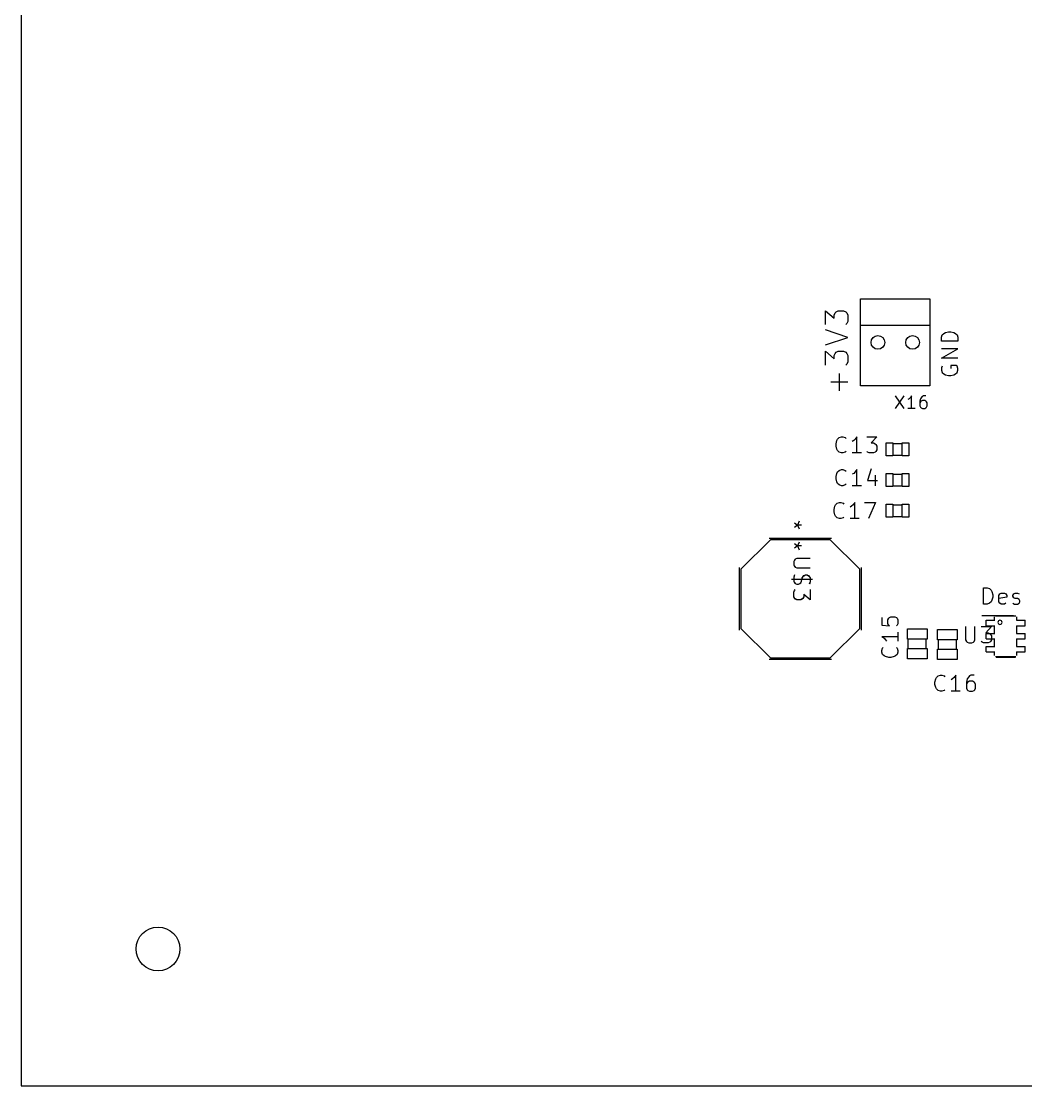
# Model space of a CAD drawing. Header units: millimetres. Extents: x 0 to 280, y -704 to 300.
# Drawn here: x 0 to 73.5, y 0 to 77.8 of the extents above; entities that cross this region are included whole.
import ezdxf

# ---------------------------------------------------------------- set-up
doc = ezdxf.new("R2010")
doc.units = ezdxf.units.MM
for name, color, linetype, true_color in [('Edge.Cuts', 254, 'CONTINUOUS', 0xd0d2cd), ('F.Fab', 9, 'CONTINUOUS', 0xafafaf), ('F.Silkscreen', 41, 'CONTINUOUS', 0xf2eda1)]:
    doc.layers.add(name, color=color, linetype=linetype, true_color=true_color)

msp = doc.modelspace()

# ---------------------------------------------------------------- linework, layer by layer
at = {"layer": 'Edge.Cuts', "linetype": 'CONTINUOUS'}
for p, q in [((0, 300), (0, 0)), ((0, 0), (280, 0))]:
    msp.add_line(p, q, dxfattribs=at)
at = {"layer": 'Edge.Cuts'}
for centre, radius in [((62.65, 54.33), 0.5), ((65.19, 54.33), 0.5), ((10, 10), 1.599999)]:
    msp.add_circle(centre, radius, dxfattribs=at)
at = {"layer": 'F.Fab', "linetype": 'CONTINUOUS'}
for p, q in [((58.820496, 55.632235), (58.820496, 56.644848)), ((58.820496, 56.644848), (59.443643, 56.099595)), ((59.443643, 56.333275), (59.521536, 56.489061)), ((59.443643, 56.099595), (59.443643, 56.333275)), ((59.521536, 56.489061), (59.599429, 56.566955)), ((59.599429, 56.566955), (59.755216, 56.644848)), ((59.755216, 56.644848), (60.144683, 56.644848)), ((60.144683, 56.644848), (60.300469, 56.566955)), ((60.300469, 56.566955), (60.378363, 56.489061)), ((60.378363, 56.489061), (60.456256, 56.333275)), ((60.456256, 56.333275), (60.456256, 55.865915)), ((60.456256, 54.697515), (58.820496, 55.242768)), ((60.378363, 55.710128), (60.300469, 55.632235)), ((60.456256, 55.865915), (60.378363, 55.710128)), ((58.820496, 54.152261), (60.456256, 54.697515)), ((67.301544, 54.705102), (67.358496, 54.875959)), ((67.301544, 54.42034), (67.301544, 54.705102)), ((67.358496, 54.875959), (67.472401, 54.989864)), ((67.472401, 54.989864), (67.586306, 55.046817)), ((67.586306, 55.046817), (67.814115, 55.103769)), ((67.814115, 55.103769), (67.984972, 55.103769)), ((67.984972, 55.103769), (68.212782, 55.046817)), ((68.212782, 55.046817), (68.326687, 54.989864)), ((68.326687, 54.989864), (68.440592, 54.875959)), ((68.440592, 54.875959), (68.497544, 54.705102)), ((68.497544, 54.705102), (68.497544, 54.42034)), ((58.820496, 52.672288), (58.820496, 53.684901)), ((58.820496, 53.684901), (59.443643, 53.139648)), ((59.599429, 53.607008), (59.755216, 53.684901)), ((59.755216, 53.684901), (60.144683, 53.684901)), ((60.144683, 53.684901), (60.300469, 53.607008)), ((68.497544, 54.42034), (67.301544, 54.42034)), ((67.301544, 53.167388), (68.497544, 53.850817)), ((68.497544, 53.850817), (67.301544, 53.850817)), ((59.443643, 53.373328), (59.521536, 53.529114)), ((59.443643, 53.139648), (59.443643, 53.373328)), ((59.521536, 53.529114), (59.599429, 53.607008)), ((60.300469, 53.607008), (60.378363, 53.529114)), ((60.378363, 53.529114), (60.456256, 53.373328)), ((60.456256, 53.373328), (60.456256, 52.905968)), ((68.497544, 53.167388), (67.301544, 53.167388)), ((60.378363, 52.750181), (60.300469, 52.672288)), ((60.456256, 52.905968), (60.378363, 52.750181)), ((67.358496, 52.597865), (67.301544, 52.48396)), ((67.301544, 52.48396), (67.301544, 52.313103)), ((67.301544, 52.313103), (67.358496, 52.142246)), ((67.358496, 52.142246), (67.472401, 52.028341)), ((68.383639, 52.654817), (67.984972, 52.654817)), ((67.984972, 52.654817), (67.984972, 52.427007)), ((68.326687, 52.028341), (68.440592, 52.142246)), ((68.440592, 52.597865), (68.383639, 52.654817)), ((68.497544, 52.427007), (68.440592, 52.597865)), ((68.440592, 52.142246), (68.497544, 52.313103)), ((68.497544, 52.313103), (68.497544, 52.427007)), ((60.456256, 51.425994), (59.209963, 51.425994)), ((59.833109, 50.802847), (59.833109, 52.049141)), ((67.472401, 52.028341), (67.586306, 51.971388)), ((67.586306, 51.971388), (67.814115, 51.914436)), ((67.814115, 51.914436), (67.984972, 51.914436)), ((67.984972, 51.914436), (68.212782, 51.971388)), ((68.212782, 51.971388), (68.326687, 52.028341)), ((63.2518, 46.0501), (63.2518, 47.0001)), ((63.2518, 47.0001), (63.7519, 47.0001)), ((63.734, 46.952), (64.446, 46.952)), ((63.7519, 47.0001), (63.7519, 46.0501)), ((64.4202, 46.0501), (64.4202, 47.0001)), ((64.4202, 47.0001), (64.9203, 47.0001)), ((64.9203, 47.0001), (64.9203, 46.0501)), ((63.7519, 46.0501), (63.2518, 46.0501)), ((63.734, 46.101), (64.446, 46.101)), ((64.9203, 46.0501), (64.4202, 46.0501)), ((63.2518, 43.8001), (63.2518, 44.7501)), ((63.2518, 44.7501), (63.7519, 44.7501)), ((63.734, 44.702), (64.446, 44.702)), ((63.7519, 44.7501), (63.7519, 43.8001)), ((64.4202, 43.8001), (64.4202, 44.7501)), ((64.4202, 44.7501), (64.9203, 44.7501)), ((64.9203, 44.7501), (64.9203, 43.8001)), ((63.7519, 43.8001), (63.2518, 43.8001)), ((63.734, 43.851), (64.446, 43.851)), ((64.9203, 43.8001), (64.4202, 43.8001)), ((63.2518, 41.5501), (63.2518, 42.5001)), ((63.2518, 42.5001), (63.7519, 42.5001)), ((63.734, 42.452), (64.446, 42.452)), ((63.7519, 42.5001), (63.7519, 41.5501)), ((64.4202, 41.5501), (64.4202, 42.5001)), ((64.4202, 42.5001), (64.9203, 42.5001)), ((64.9203, 42.5001), (64.9203, 41.5501)), ((63.7519, 41.5501), (63.2518, 41.5501)), ((63.734, 41.601), (64.446, 41.601)), ((64.9203, 41.5501), (64.4202, 41.5501)), ((54.7956, 39.908), (52.6366, 37.749)), ((59.1644, 39.908), (54.7956, 39.908)), ((56.883318, 39.738126), (56.769623, 39.453888)), ((56.883318, 39.738126), (56.769623, 39.453888)), ((61.3234, 37.749), (59.1644, 39.908)), ((56.542232, 39.62443), (56.769623, 39.453888)), ((56.542232, 39.62443), (56.769623, 39.453888)), ((56.769623, 39.453888), (56.542232, 39.283345)), ((56.769623, 39.453888), (56.542232, 39.283345)), ((57.053861, 39.453888), (56.769623, 39.453888)), ((56.769623, 39.453888), (56.883318, 39.169649)), ((57.053861, 39.453888), (56.769623, 39.453888)), ((56.769623, 39.453888), (56.883318, 39.169649)), ((56.551909, 38.418535), (56.495061, 38.30484)), ((56.495061, 38.30484), (56.495061, 38.077449)), ((56.552448, 38.420019), (56.495382, 38.305889)), ((56.495382, 38.305889), (56.495382, 38.077627)), ((56.608756, 38.475383), (56.551909, 38.418535)), ((56.609513, 38.477085), (56.552448, 38.420019)), ((56.722451, 38.53223), (56.608756, 38.475383)), ((56.723644, 38.53415), (56.609513, 38.477085)), ((57.688861, 38.53223), (56.722451, 38.53223)), ((57.693754, 38.53415), (56.723644, 38.53415)), ((52.6366, 37.749), (52.6366, 33.431)), ((56.495061, 38.077449), (56.551909, 37.963754)), ((56.495382, 38.077627), (56.552448, 37.963497)), ((56.551909, 37.963754), (56.608756, 37.906907)), ((56.552448, 37.963497), (56.609513, 37.906431)), ((56.608756, 37.906907), (56.722451, 37.850059)), ((56.609513, 37.906431), (56.723644, 37.849366)), ((56.722451, 37.850059), (57.688861, 37.850059)), ((56.723644, 37.849366), (57.693754, 37.849366)), ((61.3234, 33.431), (61.3234, 37.749)), ((57.86495, 36.993386), (56.324186, 36.993386)), ((57.859404, 36.997344), (56.324518, 36.997344)), ((56.551909, 37.33843), (56.495061, 37.167887)), ((56.495061, 37.167887), (56.495061, 36.883649)), ((56.495061, 36.883649), (56.551909, 36.769954)), ((56.552448, 37.335778), (56.495382, 37.164582)), ((56.495382, 37.164582), (56.495382, 36.879256)), ((56.495382, 36.879256), (56.552448, 36.765125)), ((56.551909, 36.769954), (56.608756, 36.713106)), ((56.552448, 36.765125), (56.609513, 36.70806)), ((56.608756, 36.713106), (56.722451, 36.656259)), ((56.609513, 36.70806), (56.723644, 36.650994)), ((56.722451, 36.656259), (56.836147, 36.656259)), ((56.723644, 36.650994), (56.837774, 36.650994)), ((56.836147, 36.656259), (56.949842, 36.713106)), ((56.837774, 36.650994), (56.951905, 36.70806)), ((56.949842, 36.713106), (57.006689, 36.769954)), ((56.951905, 36.70806), (57.00897, 36.765125)), ((57.006689, 36.769954), (57.063537, 36.883649)), ((57.00897, 36.765125), (57.066036, 36.879256)), ((57.063537, 36.883649), (57.120385, 37.11104)), ((57.066036, 36.879256), (57.123101, 37.107517)), ((57.120385, 37.11104), (57.177232, 37.224735)), ((57.123101, 37.107517), (57.180166, 37.221648)), ((57.177232, 37.224735), (57.23408, 37.281582)), ((57.180166, 37.221648), (57.237232, 37.278713)), ((57.23408, 37.281582), (57.347775, 37.33843)), ((57.237232, 37.278713), (57.351362, 37.335778)), ((57.347775, 37.33843), (57.46147, 37.33843)), ((57.351362, 37.335778), (57.465493, 37.335778)), ((57.46147, 37.33843), (57.575166, 37.281582)), ((57.465493, 37.335778), (57.579624, 37.278713)), ((57.575166, 37.281582), (57.632013, 37.224735)), ((57.579624, 37.278713), (57.636689, 37.221648)), ((57.632013, 37.224735), (57.688861, 37.11104)), ((57.688861, 36.826801), (57.632013, 36.656259)), ((57.636689, 37.221648), (57.693754, 37.107517)), ((57.693754, 36.82219), (57.636689, 36.650994)), ((57.688861, 37.11104), (57.688861, 36.826801)), ((57.693754, 37.107517), (57.693754, 36.82219)), ((56.495061, 36.087783), (56.551909, 36.201478)), ((56.495061, 35.746697), (56.495061, 36.087783)), ((56.495382, 36.080341), (56.552448, 36.194471)), ((56.495382, 35.737949), (56.495382, 36.080341)), ((56.551909, 36.201478), (56.608756, 36.258326)), ((56.552448, 36.194471), (56.609513, 36.251537)), ((57.688861, 35.519307), (57.23408, 35.91724)), ((57.23408, 35.91724), (57.23408, 35.746697)), ((57.693754, 35.509687), (57.237232, 35.909145)), ((57.237232, 35.909145), (57.237232, 35.737949)), ((57.688861, 36.258326), (57.688861, 35.519307)), ((57.693754, 36.251537), (57.693754, 35.509687)), ((56.551909, 35.633002), (56.495061, 35.746697)), ((56.552448, 35.623818), (56.495382, 35.737949)), ((56.608756, 35.576154), (56.551909, 35.633002)), ((56.609513, 35.566753), (56.552448, 35.623818)), ((56.722451, 35.519307), (56.608756, 35.576154)), ((56.723644, 35.509687), (56.609513, 35.566753)), ((57.006689, 35.519307), (56.722451, 35.519307)), ((57.00897, 35.509687), (56.723644, 35.509687)), ((57.120385, 35.576154), (57.006689, 35.519307)), ((57.123101, 35.566753), (57.00897, 35.509687)), ((57.177232, 35.633002), (57.120385, 35.576154)), ((57.180166, 35.623818), (57.123101, 35.566753)), ((57.23408, 35.746697), (57.177232, 35.633002)), ((57.237232, 35.737949), (57.180166, 35.623818)), ((71.1718, 34.0184), (71.1718, 34.2724)), ((71.248, 34.3486), (72.7466, 34.3486)), ((72.8228, 34.0184), (72.8228, 34.2724)), ((69.065849, 33.563754), (69.065849, 32.593644)), ((69.750633, 32.593644), (69.750633, 33.563754)), ((70.207156, 33.563754), (70.949005, 33.563754)), ((70.949005, 33.563754), (70.549548, 33.107232)), ((70.5622, 34.0184), (71.1718, 34.0184)), ((70.5622, 33.612), (70.5622, 34.0184)), ((70.5622, 33.612), (71.1718, 33.612)), ((71.1718, 34.0184), (71.1972, 34.0184)), ((71.1718, 33.612), (71.1972, 33.612)), ((71.1718, 33.0532), (71.1718, 33.612)), ((72.7974, 34.0184), (72.8228, 34.0184)), ((72.7974, 33.612), (72.8228, 33.612)), ((72.8228, 34.0184), (73.4324, 34.0184)), ((72.8228, 33.612), (73.4324, 33.612)), ((72.8228, 33.0532), (72.8228, 33.612)), ((73.4324, 33.612), (73.4324, 34.0184)), ((52.6366, 33.431), (54.7956, 31.272)), ((59.1644, 31.272), (61.3234, 33.431)), ((64.8038, 32.6456), (64.8038, 33.3957)), ((64.8038, 33.3957), (66.2539, 33.3957)), ((66.2539, 33.3957), (66.2539, 32.6456)), ((67.0038, 32.5956), (67.0038, 33.3457)), ((67.0038, 33.3457), (68.4539, 33.3457)), ((68.4539, 33.3457), (68.4539, 32.5956)), ((70.549548, 33.107232), (70.720744, 33.107232)), ((70.5622, 33.0532), (71.1718, 33.0532)), ((70.5622, 32.6722), (70.5622, 33.0532)), ((70.720744, 33.107232), (70.834874, 33.050166)), ((70.834874, 33.050166), (70.89194, 32.993101)), ((70.89194, 32.993101), (70.949005, 32.87897)), ((70.949005, 32.87897), (70.949005, 32.593644)), ((71.1718, 33.0532), (71.1972, 33.0532)), ((72.7974, 33.0532), (72.8228, 33.0532)), ((72.8228, 33.0532), (73.4324, 33.0532)), ((73.4324, 32.6722), (73.4324, 33.0532)), ((66.2539, 32.6456), (64.8038, 32.6456)), ((64.8038, 31.1978), (64.8038, 31.9479)), ((64.8038, 31.9479), (66.2539, 31.9479)), ((64.87, 31.909), (64.87, 32.671)), ((66.19, 31.934), (66.19, 32.671)), ((66.2539, 31.9479), (66.2539, 31.1978)), ((68.4539, 32.5956), (67.0038, 32.5956)), ((67.07, 31.859), (67.07, 32.621)), ((68.39, 31.884), (68.39, 32.621)), ((69.065849, 32.593644), (69.122915, 32.479513)), ((69.122915, 32.479513), (69.17998, 32.422448)), ((69.17998, 32.422448), (69.294111, 32.365382)), ((69.294111, 32.365382), (69.522372, 32.365382)), ((69.522372, 32.365382), (69.636503, 32.422448)), ((69.636503, 32.422448), (69.693568, 32.479513)), ((69.693568, 32.479513), (69.750633, 32.593644)), ((70.264221, 32.422448), (70.207156, 32.479513)), ((70.378352, 32.365382), (70.264221, 32.422448)), ((70.720744, 32.365382), (70.378352, 32.365382)), ((70.5622, 32.6722), (71.1718, 32.6722)), ((70.5622, 32.1134), (71.1718, 32.1134)), ((70.5622, 31.707), (70.5622, 32.1134)), ((70.834874, 32.422448), (70.720744, 32.365382)), ((70.89194, 32.479513), (70.834874, 32.422448)), ((70.949005, 32.593644), (70.89194, 32.479513)), ((71.1718, 32.6722), (71.1972, 32.6722)), ((71.1718, 32.1134), (71.1718, 32.6722)), ((71.1718, 32.1134), (71.1972, 32.1134)), ((72.7974, 32.6722), (72.8228, 32.6722)), ((72.7974, 32.1134), (72.8228, 32.1134)), ((72.8228, 32.6722), (73.4324, 32.6722)), ((72.8228, 32.1134), (72.8228, 32.6722)), ((72.8228, 32.1134), (73.4324, 32.1134)), ((73.4324, 31.707), (73.4324, 32.1134)), ((54.7956, 31.272), (59.1644, 31.272)), ((66.2539, 31.1978), (64.8038, 31.1978)), ((67.0038, 31.1478), (67.0038, 31.8979)), ((67.0038, 31.8979), (68.4539, 31.8979)), ((68.4539, 31.1478), (67.0038, 31.1478)), ((68.4539, 31.8979), (68.4539, 31.1478)), ((70.5622, 31.707), (71.1718, 31.707)), ((71.1718, 31.707), (71.1972, 31.707)), ((71.1718, 31.453), (71.1718, 31.707)), ((71.248, 31.3768), (72.7466, 31.3768)), ((72.7974, 31.707), (72.8228, 31.707)), ((72.8228, 31.707), (73.4324, 31.707)), ((72.8228, 31.453), (72.8228, 31.707))]:
    msp.add_line(p, q, dxfattribs=at)
at = {"layer": 'F.Fab'}
for centre, radius in [((62.65, 54.33), 0.5), ((65.19, 54.33), 0.5), ((10, 10), 1.599999)]:
    msp.add_circle(centre, radius, dxfattribs=at)
for start, end in [(0, 180), (-180, 0)]:
    msp.add_arc((71.5782, 33.866), 0.1524, start, end, dxfattribs=at)
at = {"layer": 'F.Silkscreen', "linetype": 'CONTINUOUS'}
for p, q in [((61.38, 57.505), (66.46, 57.505)), ((61.38, 55.6), (61.38, 57.505)), ((66.46, 57.505), (66.46, 55.6)), ((61.38, 55.6), (66.46, 55.6)), ((61.38, 51.155), (61.38, 55.6)), ((66.46, 55.6), (66.46, 51.155)), ((66.46, 51.155), (61.38, 51.155)), ((63.922237, 50.432463), (64.53861, 49.507903)), ((64.53861, 50.432463), (63.922237, 49.507903)), ((64.93485, 50.21233), (64.846796, 50.168303)), ((65.022903, 50.300383), (64.93485, 50.21233)), ((65.110956, 50.432463), (65.022903, 50.300383)), ((65.110956, 49.507903), (65.110956, 50.432463)), ((65.771356, 50.21233), (65.727329, 50.036223)), ((65.727329, 50.036223), (65.727329, 49.68401)), ((65.771356, 49.992196), (65.727329, 49.904143)), ((65.859409, 50.34441), (65.771356, 50.21233)), ((65.815383, 50.036223), (65.771356, 49.992196)), ((65.903436, 50.08025), (65.815383, 50.036223)), ((65.903436, 50.388436), (65.859409, 50.34441)), ((65.991489, 50.432463), (65.903436, 50.388436)), ((66.079543, 50.08025), (65.903436, 50.08025)), ((66.167596, 50.432463), (65.991489, 50.432463)), ((66.167596, 50.036223), (66.079543, 50.08025)), ((66.211623, 49.992196), (66.167596, 50.036223)), ((66.255649, 49.904143), (66.211623, 49.992196)), ((66.255649, 49.68401), (66.255649, 49.904143)), ((65.375116, 49.507903), (64.846796, 49.507903)), ((65.727329, 49.68401), (65.771356, 49.595956)), ((65.771356, 49.595956), (65.815383, 49.55193)), ((65.815383, 49.55193), (65.903436, 49.507903)), ((65.903436, 49.507903), (66.079543, 49.507903)), ((66.079543, 49.507903), (66.167596, 49.55193)), ((66.167596, 49.55193), (66.211623, 49.595956)), ((66.211623, 49.595956), (66.255649, 49.68401)), ((59.590594, 46.926146), (59.646619, 47.150247)), ((59.590594, 46.758071), (59.590594, 46.926146)), ((59.646619, 46.53397), (59.590594, 46.758071)), ((59.646619, 47.150247), (59.702644, 47.262297)), ((59.702644, 47.262297), (59.814695, 47.374347)), ((59.814695, 47.374347), (59.98277, 47.430372)), ((59.98277, 47.430372), (60.09482, 47.430372)), ((60.09482, 47.430372), (60.262896, 47.374347)), ((60.262896, 47.374347), (60.318921, 47.318322)), ((60.879172, 47.150247), (60.767122, 47.094222)), ((60.991223, 47.262297), (60.879172, 47.150247)), ((61.103273, 47.430372), (60.991223, 47.262297)), ((61.103273, 46.253844), (61.103273, 47.430372)), ((61.8316, 47.430372), (62.559927, 47.430372)), ((62.559927, 47.430372), (62.167751, 46.982171)), ((62.167751, 46.982171), (62.335826, 46.982171)), ((62.335826, 46.982171), (62.447877, 46.926146)), ((62.447877, 46.926146), (62.503902, 46.870121)), ((62.503902, 46.870121), (62.559927, 46.758071)), ((62.559927, 46.758071), (62.559927, 46.477945)), ((59.702644, 46.42192), (59.646619, 46.53397)), ((59.814695, 46.30987), (59.702644, 46.42192)), ((59.98277, 46.253844), (59.814695, 46.30987)), ((60.09482, 46.253844), (59.98277, 46.253844)), ((60.262896, 46.30987), (60.09482, 46.253844)), ((60.318921, 46.365895), (60.262896, 46.30987)), ((61.439424, 46.253844), (60.767122, 46.253844)), ((61.887625, 46.30987), (61.8316, 46.365895)), ((61.999675, 46.253844), (61.887625, 46.30987)), ((62.335826, 46.253844), (61.999675, 46.253844)), ((62.447877, 46.30987), (62.335826, 46.253844)), ((62.503902, 46.365895), (62.447877, 46.30987)), ((62.559927, 46.477945), (62.503902, 46.365895)), ((59.590594, 44.526146), (59.646619, 44.750247)), ((59.590594, 44.358071), (59.590594, 44.526146)), ((59.646619, 44.13397), (59.590594, 44.358071)), ((59.646619, 44.750247), (59.702644, 44.862297)), ((59.702644, 44.862297), (59.814695, 44.974347)), ((59.814695, 44.974347), (59.98277, 45.030372)), ((59.98277, 45.030372), (60.09482, 45.030372)), ((60.09482, 45.030372), (60.262896, 44.974347)), ((60.262896, 44.974347), (60.318921, 44.918322)), ((60.879172, 44.750247), (60.767122, 44.694222)), ((60.991223, 44.862297), (60.879172, 44.750247)), ((61.103273, 45.030372), (60.991223, 44.862297)), ((61.103273, 43.853844), (61.103273, 45.030372)), ((62.167751, 45.086398), (61.887625, 44.24602)), ((62.447877, 44.638196), (62.447877, 43.853844)), ((59.702644, 44.02192), (59.646619, 44.13397)), ((59.814695, 43.90987), (59.702644, 44.02192)), ((59.98277, 43.853844), (59.814695, 43.90987)), ((60.09482, 43.853844), (59.98277, 43.853844)), ((60.262896, 43.90987), (60.09482, 43.853844)), ((60.318921, 43.965895), (60.262896, 43.90987)), ((61.439424, 43.853844), (60.767122, 43.853844)), ((61.887625, 44.24602), (62.615952, 44.24602)), ((59.440594, 42.126146), (59.496619, 42.350247)), ((59.440594, 41.958071), (59.440594, 42.126146)), ((59.496619, 42.350247), (59.552644, 42.462297)), ((59.552644, 42.462297), (59.664695, 42.574347)), ((59.664695, 42.574347), (59.83277, 42.630372)), ((59.83277, 42.630372), (59.94482, 42.630372)), ((59.94482, 42.630372), (60.112896, 42.574347)), ((60.112896, 42.574347), (60.168921, 42.518322)), ((60.729172, 42.350247), (60.617122, 42.294222)), ((60.841223, 42.462297), (60.729172, 42.350247)), ((60.953273, 42.630372), (60.841223, 42.462297)), ((60.953273, 41.453844), (60.953273, 42.630372)), ((61.6816, 42.630372), (62.465952, 42.630372)), ((62.465952, 42.630372), (61.961726, 41.453844)), ((56.883318, 41.262126), (56.769623, 40.977888)), ((56.883318, 41.262126), (56.769623, 40.977888)), ((59.496619, 41.73397), (59.440594, 41.958071)), ((59.552644, 41.62192), (59.496619, 41.73397)), ((59.664695, 41.50987), (59.552644, 41.62192)), ((59.83277, 41.453844), (59.664695, 41.50987)), ((59.94482, 41.453844), (59.83277, 41.453844)), ((60.112896, 41.50987), (59.94482, 41.453844)), ((60.168921, 41.565895), (60.112896, 41.50987)), ((61.289424, 41.453844), (60.617122, 41.453844)), ((56.542232, 41.14843), (56.769623, 40.977888)), ((56.542232, 41.14843), (56.769623, 40.977888)), ((56.769623, 40.977888), (56.542232, 40.807345)), ((56.769623, 40.977888), (56.542232, 40.807345)), ((57.053861, 40.977888), (56.769623, 40.977888)), ((56.769623, 40.977888), (56.883318, 40.693649)), ((57.053861, 40.977888), (56.769623, 40.977888)), ((56.769623, 40.977888), (56.883318, 40.693649)), ((59.266, 40.0096), (54.694, 40.0096)), ((52.5096, 37.876), (52.5096, 33.304)), ((61.4504, 33.304), (61.4504, 37.876)), ((70.363169, 35.209861), (70.363169, 36.403661)), ((70.363169, 36.403661), (70.647407, 36.403661)), ((70.647407, 36.403661), (70.81795, 36.346813)), ((70.81795, 36.346813), (70.931645, 36.233118)), ((70.931645, 36.233118), (70.988492, 36.119423)), ((70.988492, 36.119423), (71.04534, 35.892032)), ((71.04534, 35.892032), (71.04534, 35.721489)), ((71.500121, 35.835185), (71.556969, 35.94888)), ((71.500121, 35.380404), (71.500121, 35.835185)), ((71.556969, 35.94888), (71.670664, 36.005728)), ((71.670664, 36.005728), (71.898054, 36.005728)), ((71.898054, 36.005728), (72.01175, 35.94888)), ((72.01175, 35.94888), (72.068597, 35.835185)), ((72.068597, 35.835185), (72.068597, 35.721489)), ((72.523378, 35.835185), (72.580226, 35.94888)), ((72.523378, 35.778337), (72.523378, 35.835185)), ((72.580226, 35.94888), (72.693921, 36.005728)), ((72.693921, 36.005728), (72.864464, 36.005728)), ((72.864464, 36.005728), (72.978159, 35.94888)), ((70.647407, 35.209861), (70.363169, 35.209861)), ((70.81795, 35.266709), (70.647407, 35.209861)), ((70.931645, 35.380404), (70.81795, 35.266709)), ((70.988492, 35.494099), (70.931645, 35.380404)), ((71.04534, 35.721489), (70.988492, 35.494099)), ((72.068597, 35.721489), (71.500121, 35.607794)), ((71.556969, 35.266709), (71.500121, 35.380404)), ((71.670664, 35.209861), (71.556969, 35.266709)), ((71.898054, 35.209861), (71.670664, 35.209861)), ((72.01175, 35.266709), (71.898054, 35.209861)), ((72.580226, 35.664642), (72.523378, 35.778337)), ((72.523378, 35.266709), (72.637073, 35.209861)), ((72.693921, 35.607794), (72.580226, 35.664642)), ((72.637073, 35.209861), (72.864464, 35.209861)), ((72.864464, 35.607794), (72.693921, 35.607794)), ((72.978159, 35.550947), (72.864464, 35.607794)), ((72.864464, 35.209861), (72.978159, 35.266709)), ((73.035007, 35.437251), (72.978159, 35.550947)), ((72.978159, 35.266709), (73.035007, 35.380404)), ((73.035007, 35.380404), (73.035007, 35.437251)), ((63.494878, 34.218902), (63.606928, 34.274927)), ((63.606928, 34.274927), (63.887054, 34.274927)), ((63.887054, 34.274927), (63.999104, 34.218902)), ((70.2574, 34.374), (72.5688, 34.374)), ((62.934627, 34.218902), (62.934627, 33.65865)), ((62.934627, 33.65865), (63.494878, 33.602625)), ((63.382828, 34.050826), (63.438853, 34.162877)), ((63.382828, 33.770701), (63.382828, 34.050826)), ((63.438853, 33.65865), (63.382828, 33.770701)), ((63.438853, 34.162877), (63.494878, 34.218902)), ((63.494878, 33.602625), (63.438853, 33.65865)), ((63.999104, 34.218902), (64.05513, 34.162877)), ((64.05513, 33.65865), (63.999104, 33.602625)), ((64.05513, 34.162877), (64.111155, 34.050826)), ((64.111155, 33.770701), (64.05513, 33.65865)), ((64.111155, 34.050826), (64.111155, 33.770701)), ((64.111155, 32.818273), (62.934627, 32.818273)), ((62.934627, 32.818273), (63.102702, 32.706223)), ((63.102702, 32.706223), (63.214752, 32.594172)), ((64.111155, 33.154424), (64.111155, 32.482122)), ((62.934627, 31.80982), (62.990652, 31.977896)), ((62.990652, 31.977896), (63.046677, 32.033921)), ((63.214752, 32.594172), (63.270778, 32.482122)), ((63.999104, 32.033921), (64.05513, 31.977896)), ((64.05513, 31.977896), (64.111155, 31.80982)), ((54.694, 31.1704), (59.266, 31.1704)), ((62.934627, 31.69777), (62.934627, 31.80982)), ((62.990652, 31.529695), (62.934627, 31.69777)), ((63.102702, 31.417644), (62.990652, 31.529695)), ((63.214752, 31.361619), (63.102702, 31.417644)), ((63.438853, 31.305594), (63.214752, 31.361619)), ((63.606928, 31.305594), (63.438853, 31.305594)), ((63.831029, 31.361619), (63.606928, 31.305594)), ((63.943079, 31.417644), (63.831029, 31.361619)), ((64.05513, 31.529695), (63.943079, 31.417644)), ((64.111155, 31.69777), (64.05513, 31.529695)), ((64.111155, 31.80982), (64.111155, 31.69777)), ((71.2988, 31.326), (72.7212, 31.326)), ((66.825072, 29.504609), (66.881097, 29.72871)), ((66.881097, 29.72871), (66.937122, 29.84076)), ((66.937122, 29.84076), (67.049173, 29.95281)), ((67.049173, 29.95281), (67.217248, 30.008835)), ((67.217248, 30.008835), (67.329298, 30.008835)), ((67.329298, 30.008835), (67.497374, 29.95281)), ((67.497374, 29.95281), (67.553399, 29.896785)), ((68.11365, 29.72871), (68.0016, 29.672685)), ((68.225701, 29.84076), (68.11365, 29.72871)), ((68.337751, 30.008835), (68.225701, 29.84076)), ((68.337751, 28.832307), (68.337751, 30.008835)), ((69.178128, 29.72871), (69.122103, 29.504609)), ((69.290179, 29.896785), (69.178128, 29.72871)), ((69.346204, 29.95281), (69.290179, 29.896785)), ((69.458254, 30.008835), (69.346204, 29.95281)), ((69.682355, 30.008835), (69.458254, 30.008835)), ((66.825072, 29.336534), (66.825072, 29.504609)), ((66.881097, 29.112433), (66.825072, 29.336534)), ((66.937122, 29.000383), (66.881097, 29.112433)), ((67.049173, 28.888333), (66.937122, 29.000383)), ((67.217248, 28.832307), (67.049173, 28.888333)), ((67.329298, 28.832307), (67.217248, 28.832307)), ((67.497374, 28.888333), (67.329298, 28.832307)), ((67.553399, 28.944358), (67.497374, 28.888333)), ((68.673902, 28.832307), (68.0016, 28.832307)), ((69.122103, 29.504609), (69.122103, 29.056408)), ((69.178128, 29.448584), (69.122103, 29.336534)), ((69.122103, 29.056408), (69.178128, 28.944358)), ((69.234153, 29.504609), (69.178128, 29.448584)), ((69.178128, 28.944358), (69.234153, 28.888333)), ((69.346204, 29.560634), (69.234153, 29.504609)), ((69.234153, 28.888333), (69.346204, 28.832307)), ((69.570304, 29.560634), (69.346204, 29.560634)), ((69.346204, 28.832307), (69.570304, 28.832307)), ((69.682355, 29.504609), (69.570304, 29.560634)), ((69.570304, 28.832307), (69.682355, 28.888333)), ((69.73838, 29.448584), (69.682355, 29.504609)), ((69.682355, 28.888333), (69.73838, 28.944358)), ((69.794405, 29.336534), (69.73838, 29.448584)), ((69.73838, 28.944358), (69.794405, 29.056408)), ((69.794405, 29.056408), (69.794405, 29.336534))]:
    msp.add_line(p, q, dxfattribs=at)
at = {"layer": 'F.Silkscreen'}
for centre, radius in [((62.65, 54.33), 0.5), ((65.19, 54.33), 0.5), ((10, 10), 1.599999)]:
    msp.add_circle(centre, radius, dxfattribs=at)

doc.saveas('drawing.dxf')
